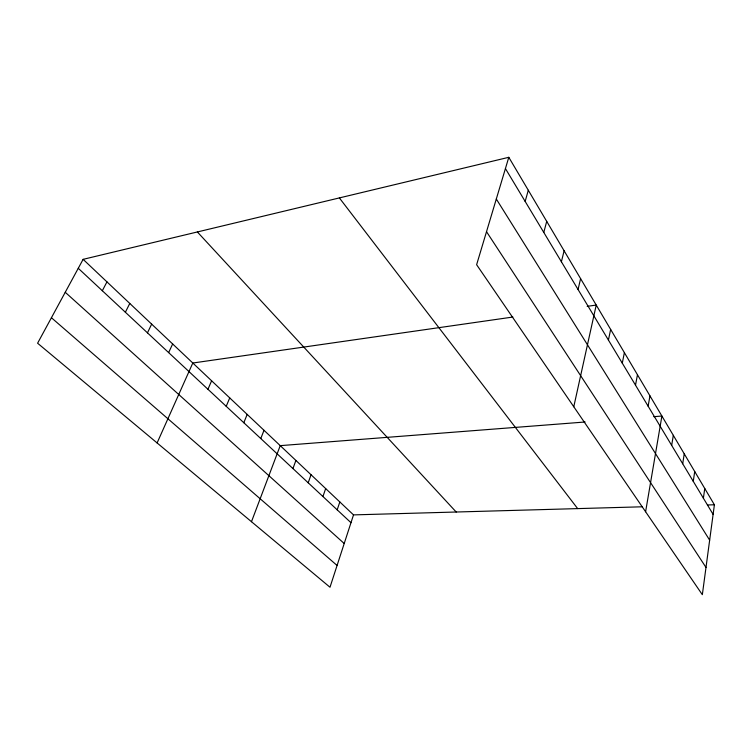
<?xml version="1.0" encoding="UTF-8"?>
<svg xmlns="http://www.w3.org/2000/svg" width="752" height="752" viewBox="0 0 752 752"><rect width="100%" height="100%" fill="white"/><g stroke="black" fill="none" stroke-linecap="round" stroke-linejoin="round"><path stroke-width="1.13" d="M508.803 157.3L714.4 504.78L702.34 594.7L476.618 264.713L508.803 157.3L83.115 259.346L37.6 343.213L329.996 587.237L353.515 514.894L83.115 259.346M703.393 498.209L704.756 488.48M693.269 481.346L694.716 471.504M682.703 463.758L684.245 453.804M671.677 445.4L673.313 435.333M645.601 511.755L661.901 416.044L653.779 416.674M648.121 406.165L649.963 395.872M635.506 385.165L637.47 374.75M622.289 363.16L624.376 352.632M608.424 340.073L610.652 329.423M573.776 406.747L596.233 305.058L587.19 306.355M578.053 289.511L580.6 278.644M561.396 261.762L564.113 250.783M543.79 232.443L546.713 221.37M525.159 201.433L528.299 190.256M337.187 509.828L339.829 501.96M322.937 496.536L325.672 488.584M308.198 482.784L311.046 474.756M292.942 468.552L295.903 460.45M251.478 521.709L280.233 445.645L585.112 421.994M260.784 438.557L264.008 430.304M243.817 422.727L247.182 414.399M226.22 406.315L229.727 397.911M207.956 389.273L211.613 380.794M157.102 442.947L192.803 363.019L512.892 317.034M168.645 352.603L172.65 343.965M147.458 332.845L151.66 324.131M125.377 312.24L129.776 303.451M102.328 290.742L106.953 281.878M353.515 514.894L642.415 506.792M707.435 504.968L714.4 504.78M51.427 317.739L337.075 565.457M65.245 292.274L344.209 543.517M78.264 268.295L350.977 522.696M197.372 231.954L456.201 512.018M339.368 197.917L577.668 508.615M486.516 231.682L705.996 567.45M496.301 199.017L709.653 540.162M505.429 168.57L713.112 514.396"/></g></svg>
